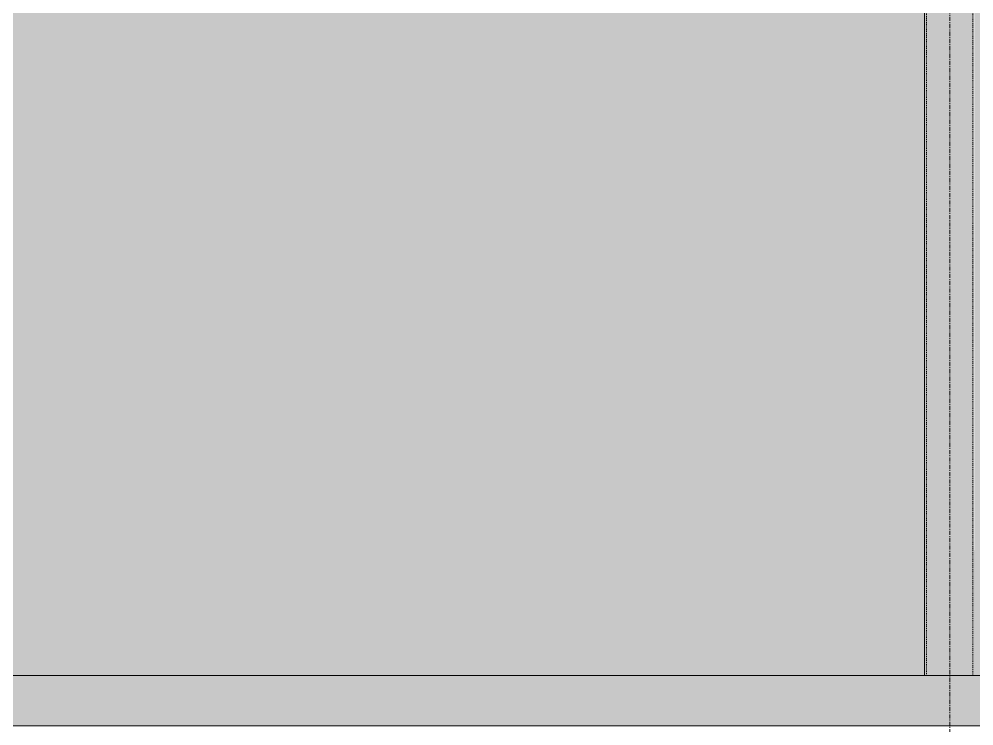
# Model space of a CAD drawing. Header units: inches. Extents: x -27425 to 3657, y -265 to 853.
# Drawn here: x -22461 to -22347.2, y -6 to 78.2 of the extents above; entities that cross this region are included whole.
import ezdxf

# ---------------------------------------------------------------- set-up
doc = ezdxf.new("R2010")
doc.units = ezdxf.units.IN
doc.header["$MEASUREMENT"] = 0
doc.linetypes.add('Grid Line 1_2_', pattern=[0.875, 0.5, -0.125, 0.125, -0.125])
doc.linetypes.add('Hidden 1_8_', pattern=[0.1875, 0.125, -0.0625])
for name, color, linetype, lineweight in [('A-FLOR-LEVL', 51, 'Continuous', 9), ('C-BLDG-PADS', 91, 'Continuous', 9), ('L-SITE-WALL', 31, 'Continuous', 9), ('S-COLS', 52, 'Continuous', 9), ('S-GRID', 1, 'Continuous', 9)]:
    doc.layers.add(name, color=color, linetype=linetype, lineweight=lineweight)

# ---------------------------------------------------------------- blocks, each defined once
blk = doc.blocks.new('HSS-Hollow Structural Section-Column - HSS6X6X1_4-934630-Section 15')
at = {"layer": 'S-COLS', "linetype": 'Hidden 1_8_'}
for p, q in [((-22352.82, 143.13), (-22352.82, 141.21)), ((-22347.29, 141.21), (-22347.29, 143.13)), ((-22352.82, 122.01), (-22352.82, 0)), ((-22347.29, 0), (-22347.29, 122.01))]:
    blk.add_line(p, q, dxfattribs=at)

msp = doc.modelspace()

# ---------------------------------------------------------------- hatches: boundary and pattern name
at = {"layer": 'C-BLDG-PADS'}
h = msp.add_hatch(dxfattribs=at)
h.set_pattern_fill('FP_2', color=256, style=0, pattern_type=2)
h.set_pattern_definition([(50, (-21811.89, 94.61), (55.0854, -4.8198), [5.76, -63.36]), (355, (-21811.89, 94.61), (-10.6557, 57.7685), [4.608, -50.688]), (100.451, (-21807.3, 94.21), (44.4295, 52.9487), [4.895, -53.848]), (46.184, (-21811.89, 109.97), (81.9644, -12.712), [8.64, -95.04]), (96.636, (-21805.06, 108.91), (71.7815, 74.8124), [7.343, -80.772]), (351.184, (-21811.89, 109.97), (71.782, 74.8124), [6.912, -76.032]), (21, (-21804.21, 106.13), (45.842, -30.9215), [5.76, -63.36]), (326, (-21804.21, 106.13), (18.687, 55.6915), [4.608, -50.688]), (71.451, (-21800.39, 103.553), (64.529, 24.77), [4.895, -53.848]), (37.5, (-21811.89, 94.61), (0.9339, 25.5668), [2.534, -47.539, 2.534, -48.922, -50.88]), (37.5, (-21811.89, 94.61), (0.9339, 25.5668), [-101.53, 2.534, -48.346]), (7.5, (-21811.89, 94.61), (20.20404, 30.2913), [2.534, -26.803, 2.534, -46.387, -19.392]), (7.5, (-21811.89, 94.61), (20.20404, 30.2913), [-78.259, 2.534, -16.858]), (327.5, (-21829.017, 94.61), (40.9978, -1.7324), [2.534, -16.666, 2.534, -57.37, -79.488]), (327.5, (-21829.017, 94.61), (40.9978, -1.7324), [-79.104, 2.534, -76.954]), (317.5, (-21836.697, 94.61), (44.7889, 7.6878), [2.534, -22.426, 2.534, -37.248, -56.448]), (317.5, (-21836.697, 94.61), (44.7889, 7.6878), [-64.742, 2.534, -53.914])])
h.paths.add_polyline_path([(-20921.08, -6), (-20887.55, -6), (-20887.55, 0), (-22799.3, 0), (-22799.3, -6), (-21003.01, -6)], flags=0)
at = {"layer": 'L-SITE-WALL'}
h = msp.add_hatch(color=256, dxfattribs=at)
h.paths.add_polyline_path([(-22540.05, 0), (-22353.05, 0), (-22353.05, 122.01), (-22356.25, 122.01), (-22356.25, 134), (-22376.2, 133.98), (-22377.64, 132.7), (-22379.35, 131.81), (-22381.22, 131.34), (-22448.22, 131.29), (-22452.09, 131.52), (-22456.1, 132.29), (-22459.95, 133.54), (-22461.13, 134), (-22536.85, 134), (-22536.85, 122.01), (-22540.05, 122.01), (-22540.05, 6.12)], flags=0)
h.paths.add_polyline_path([(-22336.55, 0), (-22336.55, 134), (-22343.85, 134), (-22343.85, 122.01), (-22347.05, 122.01), (-22347.05, 0)], flags=0)
h.paths.add_polyline_path([(-22375.76, 144), (-22356.25, 144), (-22356.25, 144.42), (-22376.08, 144.42), (-22375.93, 144.27)], flags=0)
h.paths.add_polyline_path([(-22477.88, 144), (-22473.69, 144), (-22474.02, 144.42), (-22536.85, 144.42), (-22536.85, 144), (-22518.85, 144)], flags=0)
h.paths.add_polyline_path([(-22343.85, 144), (-22336.55, 144), (-22336.55, 144.42), (-22343.85, 144.42)], flags=0)
at = {"layer": 'S-COLS', "lineweight": 5}
h = msp.add_hatch(color=256, dxfattribs=at)
h.paths.add_polyline_path([(-22352.82, 0), (-22352.59, 0), (-22352.59, 122.01), (-22353.05, 122.01), (-22352.99, 0)], flags=0)
h.paths.add_polyline_path([(-22352.99, 141.21), (-22352.59, 141.21), (-22352.59, 143.13), (-22353.05, 143.13), (-22353.05, 141.21)], flags=0)
h = msp.add_hatch(color=256, dxfattribs=at)
h.paths.add_polyline_path([(-22347.52, 0), (-22347.52, 122.01), (-22352.59, 122.01), (-22352.59, 0)], flags=0)
h.paths.add_polyline_path([(-22348.79, 141.21), (-22347.52, 141.23), (-22347.52, 143.13), (-22349.02, 143.1), (-22349.42, 142.87), (-22349.65, 142.47), (-22349.66, 141.9), (-22349.48, 141.54), (-22349.17, 141.3), (-22348.99, 141.23)], flags=0)
h.paths.add_polyline_path([(-22351.32, 141.21), (-22350.93, 141.3), (-22350.62, 141.54), (-22350.45, 141.9), (-22350.46, 142.47), (-22350.69, 142.87), (-22351.12, 143.1), (-22351.32, 143.13), (-22352.59, 143.1), (-22352.59, 141.21)], flags=0)
h = msp.add_hatch(color=256, dxfattribs=at)
h.paths.add_polyline_path([(-22347.29, 0), (-22347.05, 0), (-22347.12, 122.01), (-22347.52, 122.01), (-22347.52, 0)], flags=0)
h.paths.add_polyline_path([(-22347.29, 141.21), (-22347.05, 141.21), (-22347.12, 143.13), (-22347.52, 143.13), (-22347.5, 141.21)], flags=0)

# ---------------------------------------------------------------- linework, layer by layer
at = {"layer": 'A-FLOR-LEVL', "linetype": 'Grid Line 1_2_'}
msp.add_line((-25386.05, 0), (-15614.14, 0), dxfattribs=at)
at = {"layer": 'C-BLDG-PADS'}
for p, q in [((-20887.55, 0), (-22799.3, 0)), ((-22799.3, -6), (-20887.55, -6))]:
    msp.add_line(p, q, dxfattribs=at)
at = {"layer": 'S-COLS'}
msp.add_line((-22353.05, 122.01), (-22353.05, 0), dxfattribs=at)
at = {"layer": 'S-GRID', "linetype": 'Grid Line 1_2_'}
msp.add_line((-22350.05, -132), (-22350.05, 648.66), dxfattribs=at)

# ---------------------------------------------------------------- block references
at = {"layer": 'S-COLS', "linetype": 'Hidden 1_8_'}
msp.add_blockref('HSS-Hollow Structural Section-Column - HSS6X6X1_4-934630-Section 15', (0, 0), dxfattribs=at)

doc.saveas('drawing.dxf')
